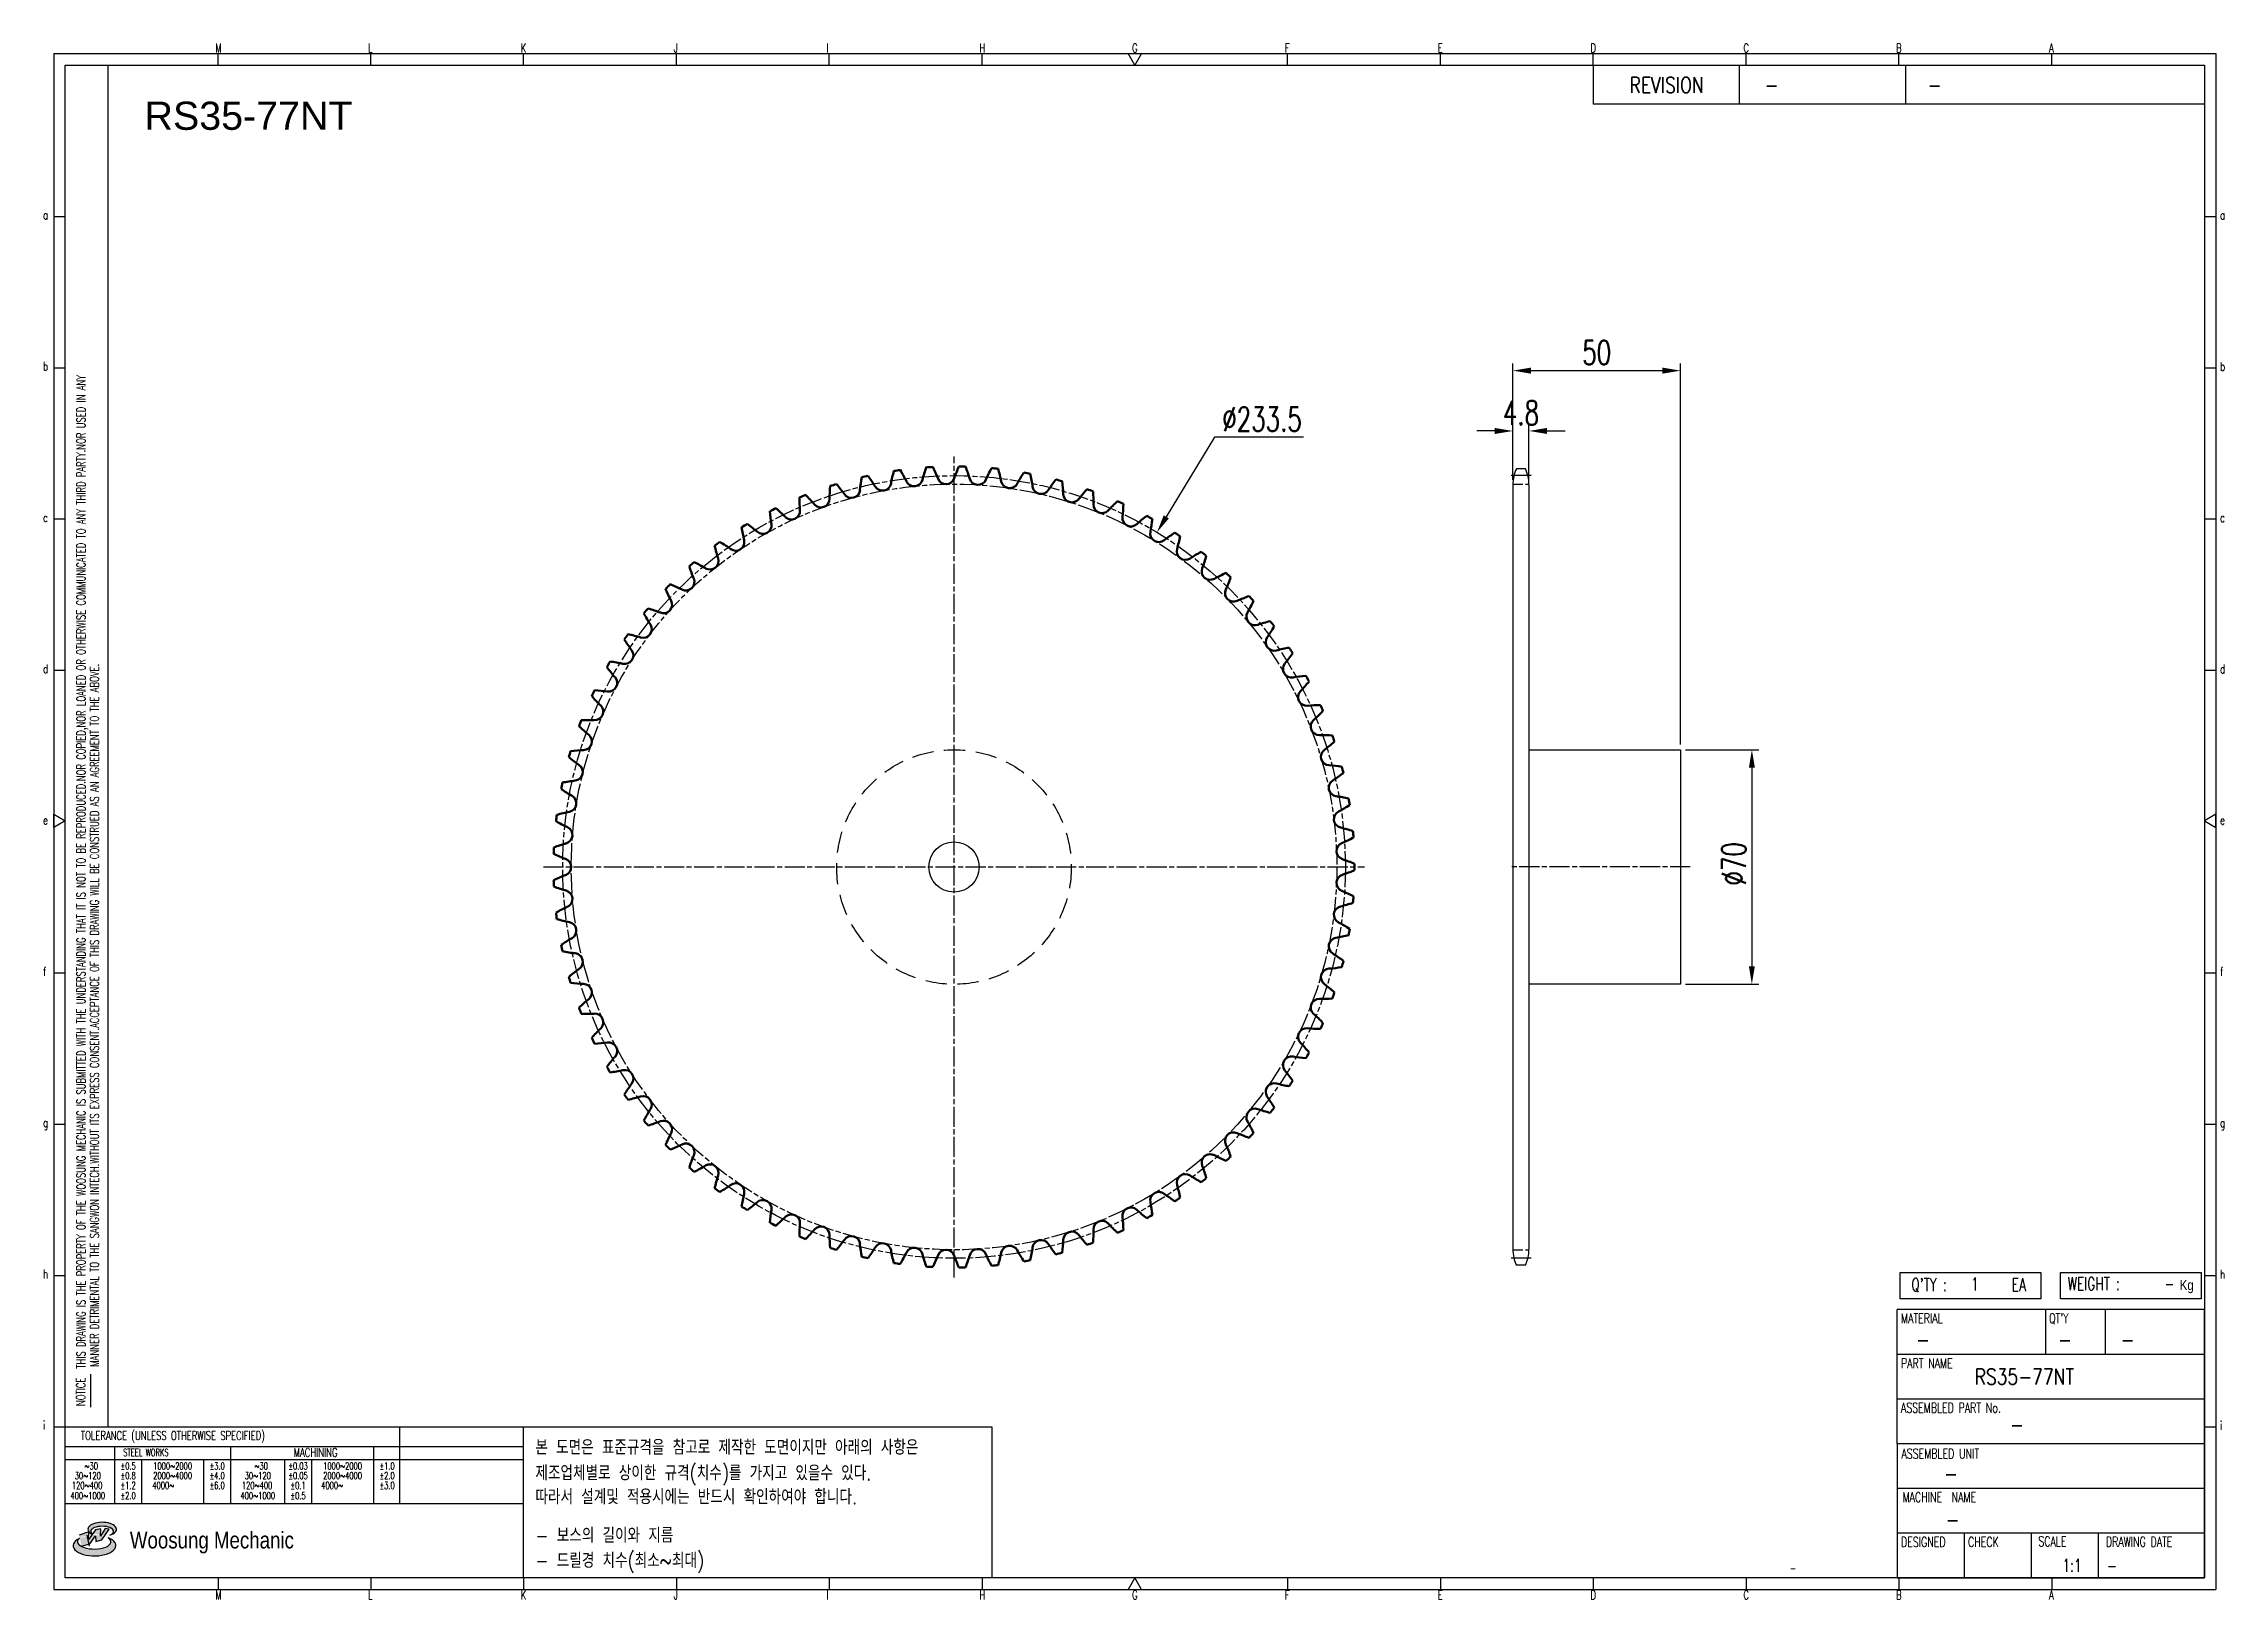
# Model space of a CAD drawing. Header units: millimetres. Extents: x -44813 to -44162, y 1095 to 1559.
import ezdxf
from ezdxf.enums import TextEntityAlignment as Align

# ---------------------------------------------------------------- set-up
doc = ezdxf.new("R2010")
doc.units = ezdxf.units.MM
for name, pattern in [('AM_ISO02W050', [7.5, 6, -1.5]), ('AM_ISO02W050x2', [3.75, 3, -0.75]), ('AM_ISO08W050', [18, 12, -1.5, 3, -1.5]), ('AM_ISO08W050x2', [9, 6, -0.75, 1.5, -0.75]), ('HIDDEN', [9.525, 6.35, -3.175])]:
    doc.linetypes.add(name, pattern=pattern)
for name, color, linetype, lineweight in [('AM_0N', 7, 'Continuous', 50), ('AM_3N', 6, 'AM_ISO02W050', 25), ('AM_7', 4, 'AM_ISO08W050', 25), ('AM_7N', 4, 'AM_ISO08W050', 25)]:
    doc.layers.add(name, color=color, linetype=linetype, lineweight=lineweight)
for name, color, linetype in [('HL', 2, 'HIDDEN'), ('S-DIM', 7, 'Continuous'), ('TITLE', 7, 'Continuous'), ('도면레이아웃', 7, 'Continuous')]:
    doc.layers.add(name, color=color, linetype=linetype)
doc.styles.add('HAN', font='ROMANS.shx', dxfattribs={"width": 0.7, "bigfont": 'whgtxt.shx'})
doc.styles.add('HKD_ST2', font='romans.shx', dxfattribs={"width": 0.7, "height": 4, "bigfont": '@extfont2.shx'})
doc.styles.add('HSG', font='SIMPLEX.shx', dxfattribs={"width": 0.7, "bigfont": 'HSG.shx'})
doc.styles.add('ROMANS', font='romans.shx', dxfattribs={"width": 0.7, "bigfont": 'whgtxt.shx'})
doc.styles.add('SLDTEXTSTYLE4', font='arial.ttf', dxfattribs={"width": 0.8})
doc.styles.get("Standard").update_dxf_attribs({"font": 'arial.ttf'})
doc.dimstyles.new('APP16', dxfattribs={"dimscale": 3, "dimtxt": 2.4, "dimasz": 1.8, "dimexe": 0.7, "dimexo": 0.5, "dimgap": 0.6, "dimtad": 1, "dimtoh": 1, "dimdec": 1, "dimrnd": 0.01, "dimzin": 9, "dimdsep": 46, "dimtxsty": 'HSG', "dimcen": 0, "dimclrd": 1, "dimclre": 1, "dimclrt": 256, "dimazin": 2, "dimtp": 1, "dimtm": 1, "dimtfac": 0.5, "dimtdec": 1, "dimtofl": 0, "dimtmove": 0, "dimatfit": 3, "dimfxl": 0, "dimtvp": 1, "dimtolj": 2, "dimlwd": -1, "dimlwe": -1, "dimarcsym": 0})

# ---------------------------------------------------------------- blocks, each defined once
blk = doc.blocks.new('SUYWSHJH')
at = {"layer": '도면레이아웃'}
h = blk.add_hatch(color=10, dxfattribs=at)
h.paths.add_polyline_path([(1.544, 35.177), (1.554, 34.966), (1.779, 35.034), (2.054, 35.422), (1.908, 35.446), (1.728, 35.167), (1.741, 35.439), (1.547, 35.405), (1.292, 35.041), (1.295, 35.33), (0.943, 35.208), (1.03, 34.8), (1.336, 34.885)])
edge = h.paths.add_edge_path()
edge.add_ellipse((1.795, 35.421), major_axis=(-0.53, 0), ratio=0.487785, start_angle=122.36065, end_angle=403.39574)
edge.add_line((1.411, 35.244), (1.419, 35.261))
edge.add_ellipse((1.798, 35.344), major_axis=(-0.423, 0), ratio=0.444396, start_angle=131.58977, end_angle=386.19408, ccw=False)
edge = h.paths.add_edge_path()
edge.add_ellipse((1.512, 34.815), major_axis=(-0.793, 0), ratio=0.480113, start_angle=314.67633, end_angle=590.85213)
edge.add_ellipse((1.501, 34.958), major_axis=(-0.62, 0), ratio=0.43311, start_angle=331.7024, end_angle=574.42495, ccw=False)
for p, q in [((0, 90.118), (80.15, 90.118)), ((0, 90.118), (0, 33.191)), ((6.089, 89.693), (6.089, 90.118)), ((11.753, 89.693), (11.753, 90.118)), ((17.418, 89.693), (17.418, 90.118)), ((23.082, 89.693), (23.082, 90.118)), ((28.746, 89.693), (28.746, 90.118)), ((34.411, 89.693), (34.411, 90.118)), ((45.739, 89.693), (45.739, 90.118)), ((51.404, 89.693), (51.404, 90.118)), ((57.068, 89.693), (57.068, 90.118)), ((62.732, 89.693), (62.732, 90.118)), ((68.397, 89.693), (68.397, 90.118)), ((74.061, 89.693), (74.061, 90.118)), ((80.15, 90.118), (80.15, 33.191)), ((0, 84.085), (0.425, 84.085)), ((79.725, 84.085), (80.15, 84.085)), ((0, 78.478), (0.425, 78.478)), ((79.725, 78.478), (80.15, 78.478)), ((0, 72.87), (0.425, 72.87)), ((79.725, 72.87), (80.15, 72.87)), ((0, 67.262), (0.425, 67.262)), ((79.725, 67.262), (80.15, 67.262)), ((0, 56.047), (0.425, 56.047)), ((79.725, 56.047), (80.15, 56.047)), ((0, 50.439), (0.425, 50.439)), ((79.725, 50.439), (80.15, 50.439)), ((0, 44.832), (0.425, 44.832)), ((79.725, 44.832), (80.15, 44.832)), ((1.377, 39.947), (1.377, 41.174)), ((0, 39.224), (0.425, 39.224)), ((79.725, 39.224), (80.15, 39.224)), ((0, 33.191), (80.15, 33.191)), ((6.089, 33.616), (6.089, 33.191)), ((11.753, 33.616), (11.753, 33.191)), ((17.418, 33.616), (17.418, 33.191)), ((23.082, 33.616), (23.082, 33.191)), ((28.746, 33.616), (28.746, 33.191)), ((34.411, 33.616), (34.411, 33.191)), ((45.739, 33.616), (45.739, 33.191)), ((51.404, 33.616), (51.404, 33.191)), ((57.068, 33.616), (57.068, 33.191)), ((62.732, 33.616), (62.732, 33.191)), ((68.397, 33.616), (68.397, 33.191)), ((74.061, 33.616), (74.061, 33.191))]:
    blk.add_line(p, q)
at = {"color": 2}
for p, q in [((2.017, 39.224), (2.017, 89.693)), ((0.425, 39.224), (17.418, 39.224)), ((12.816, 39.224), (12.816, 36.382)), ((17.418, 33.616), (17.418, 39.224)), ((0.425, 38.487), (17.418, 38.487)), ((0.425, 38.012), (17.418, 38.012)), ((2.257, 38.487), (2.257, 36.382)), ((3.257, 38.012), (3.257, 36.382)), ((5.557, 38.012), (5.557, 36.382)), ((6.557, 38.5), (6.557, 36.382)), ((8.557, 38.012), (8.557, 36.382)), ((9.557, 38.026), (9.557, 36.382)), ((11.857, 38.487), (11.857, 36.382)), ((0.425, 36.382), (17.418, 36.382))]:
    blk.add_line(p, q, dxfattribs=at)
at = {"color": 6, "ltscale": 0.5}
for p, q in [((57.068, 89.693), (57.068, 88.246)), ((62.47, 89.693), (62.47, 88.246)), ((68.635, 89.693), (68.635, 88.246)), ((79.725, 88.246), (57.068, 88.246)), ((68.336, 38.59), (68.336, 43.563)), ((79.725, 43.563), (68.336, 43.563)), ((73.827, 43.563), (73.827, 41.905)), ((76.037, 43.563), (76.037, 41.905)), ((79.725, 38.59), (79.725, 43.563)), ((79.725, 41.905), (68.336, 41.905)), ((79.725, 40.248), (68.336, 40.248)), ((68.336, 38.59), (68.336, 33.616)), ((79.725, 38.59), (68.336, 38.59)), ((79.725, 33.616), (79.725, 38.59)), ((79.725, 36.932), (68.336, 36.932)), ((79.725, 35.274), (68.336, 35.274)), ((70.822, 33.616), (70.822, 35.274)), ((73.309, 33.616), (73.309, 35.274)), ((75.796, 33.616), (75.796, 35.274)), ((68.336, 33.616), (79.725, 33.616))]:
    blk.add_line(p, q, dxfattribs=at)
for points in [[(40.075, 89.693), (39.83, 90.118), (40.32, 90.118)], [(0.425, 89.693), (79.725, 89.693), (79.725, 33.616), (0.425, 33.616)], [(0.425, 61.679), (0, 61.433), (0, 61.924)], [(79.725, 61.679), (80.15, 61.433), (80.15, 61.924)], [(40.075, 33.616), (39.83, 33.191), (40.32, 33.191)]]:
    blk.add_lwpolyline(points, close=True)
at = {"layer": 'TITLE', "color": 20}
for p, q in [((68.449, 43.961), (68.449, 44.936)), ((68.449, 44.936), (73.654, 44.936)), ((73.654, 44.936), (73.654, 43.961)), ((74.39, 43.961), (74.39, 44.936)), ((74.39, 44.936), (79.595, 44.936)), ((79.595, 44.936), (79.595, 43.961)), ((73.654, 43.961), (68.449, 43.961)), ((79.595, 43.961), (74.39, 43.961))]:
    blk.add_line(p, q, dxfattribs=at)
at = {"layer": '도면레이아웃'}
for p, q in [((1.295, 35.33), (0.943, 35.208)), ((1.03, 34.8), (1.336, 34.885)), ((1.224, 35.208), (1.311, 34.8)), ((1.224, 35.208), (1.224, 35.208)), ((1.547, 35.405), (1.292, 35.041)), ((1.292, 35.041), (1.295, 35.33)), ((1.336, 34.885), (1.544, 35.177)), ((1.419, 35.261), (1.411, 35.244)), ((1.544, 35.177), (1.554, 34.966)), ((1.741, 35.439), (1.547, 35.405)), ((1.554, 34.966), (1.779, 35.034)), ((1.908, 35.446), (1.728, 35.167)), ((1.728, 35.167), (1.741, 35.439)), ((1.779, 35.034), (2.054, 35.422)), ((2.054, 35.422), (1.908, 35.446))]:
    blk.add_line(p, q, dxfattribs=at)
for centre, major_axis, ratio, start_param, end_param in [((1.795, 35.421), (-0.53, 0), 0.487785, 2.135596, 7.040584), ((1.512, 34.815), (-0.793, 0), 0.480113, 5.492138, 10.312315), ((1.501, 34.958), (-0.62, 0), 0.43311, 5.789299, 10.025607), ((1.798, 35.344), (-0.423, 0), 0.444396, 2.296675, 6.740358)]:
    blk.add_ellipse(centre, major_axis=major_axis, ratio=ratio, start_param=start_param, end_param=end_param, dxfattribs=at)
at = {"color": 4, "style": 'HKD_ST2', "width": 0.7}
for s, p in [('M', (5.988, 90.164)), ('L', (11.652, 90.164)), ('K', (17.316, 90.164)), ('J', (22.981, 90.164)), ('I', (28.645, 90.164)), ('H', (34.309, 90.164)), ('G', (39.974, 90.164)), ('F', (45.638, 90.164)), ('E', (51.302, 90.164)), ('D', (56.967, 90.164)), ('C', (62.631, 90.164)), ('B', (68.295, 90.164)), ('A', (73.96, 90.164)), ('a', (-0.395, 83.976)), ('a', (80.305, 83.97)), ('b', (-0.395, 78.368)), ('b', (80.305, 78.362)), ('c', (-0.395, 72.76)), ('c', (80.305, 72.754)), ('d', (-0.395, 67.153)), ('d', (80.305, 67.147)), ('e', (-0.395, 61.545)), ('e', (80.305, 61.539)), ('f', (-0.395, 55.937)), ('f', (80.305, 55.931)), ('g', (-0.395, 50.33)), ('g', (80.305, 50.324)), ('h', (-0.395, 44.722)), ('h', (80.305, 44.716)), ('i', (-0.395, 39.114)), ('i', (80.305, 39.108)), ('M', (5.988, 32.824)), ('L', (11.652, 32.824)), ('K', (17.316, 32.824)), ('J', (22.981, 32.824)), ('I', (28.645, 32.824)), ('H', (34.309, 32.824)), ('G', (39.974, 32.824)), ('F', (45.638, 32.824)), ('E', (51.302, 32.824)), ('D', (56.967, 32.824)), ('C', (62.631, 32.824)), ('B', (68.295, 32.824)), ('A', (73.96, 32.824))]:
    blk.add_text(s, height=0.326, dxfattribs=at).set_placement(p)
for s, height, style, width, p in [('REVISION', 0.5806, 'HAN', 0.8, (58.415, 88.664)), ('-', 0.581, 'HAN', 0.8, (63.426, 88.664)), ('-', 0.581, 'HAN', 0.8, (69.468, 88.664)), ("Q'TY : ", 0.4746, 'HKD_ST2', 0.7, (68.857, 44.253)), ('1', 0.475, 'HKD_ST2', 0.7, (71.071, 44.275)), ('EA', 0.4746, 'HKD_ST2', 0.7, (72.578, 44.253)), ('WEIGHT : ', 0.4746, 'HKD_ST2', 0.7, (74.65, 44.286)), ('-', 0.581, 'HAN', 0.8, (69.029, 42.157)), ('-', 0.581, 'HAN', 0.8, (74.289, 42.157)), ('-', 0.581, 'HAN', 0.8, (76.623, 42.157)), ('-', 0.581, 'HAN', 0.8, (72.515, 39.013)), ('-', 0.581, 'HAN', 0.8, (70.067, 37.189)), ('-', 0.581, 'HAN', 0.8, (70.126, 35.48)), ('1:1', 0.4746, 'HKD_ST2', 0.7, (74.458, 33.848)), ('-', 0.475, 'HKD_ST2', 0.7, (76.112, 33.837))]:
    blk.add_text(s, height=height, dxfattribs=dict(style=style, width=width)).set_placement(p)
at = {"color": 1, "style": 'HKD_ST2', "width": 0.7}
for s, p in [(' THIS DRAWING IS THE PROPERTY OF THE WOOSUNG MECHANIC IS SUBMITTED WITH THE UNDERSTANDING THAT IT IS NOT TO BE REPRODUCED.NOR COPIED,NOR LOANED OR OTHERWISE COMMUNICATED TO ANY THIRD PARTY.NOR USED IN ANY', (1.173, 41.217)), ('MANNER DETRIMENTAL TO THE SANGWON INTECH.WITHOUT ITS EXPRESS CONSENT.ACCEPTANCE OF THIS DRAWING WILL BE CONSTRUED AS AN AGREEMENT TO THE ABOVE.', (1.672, 41.447))]:
    blk.add_text(s, height=0.326266, rotation=90, dxfattribs=at).set_placement(p)
at = {"style": 'HKD_ST2', "width": 0.7}
blk.add_text('-', height=0.475, dxfattribs=at).set_placement((78.613, 44.286), align=Align.RIGHT)
at = {"color": 4, "style": 'HKD_ST2', "width": 0.7}
for s, height, p in [('MATERIAL', 0.3651, (68.474, 43.425)), ("QT'Y", 0.3651, (73.965, 43.425)), ('PART NAME', 0.3651, (68.474, 41.756)), ('ASSEMBLED PART No.', 0.36511, (68.474, 40.109)), ('ASSEMBLED UNIT', 0.36511, (68.49, 38.408)), ('MACHINE  NAME', 0.36511, (68.532, 36.794)), ('DESIGNED', 0.3651, (68.474, 35.136)), ('CHECK', 0.3651, (70.961, 35.136)), ('SCALE', 0.3651, (73.566, 35.153)), ('DRAWING DATE', 0.36511, (76.071, 35.141))]:
    blk.add_text(s, height=height, dxfattribs=at).set_placement(p, align=Align.TOP_LEFT)
at = {"style": 'HKD_ST2', "width": 0.7}
blk.add_text('NOTICE', height=0.3263, rotation=90, dxfattribs=at).set_placement((1.163, 39.988))
for s, height, style, width, p in [('TOLERANCE (UNLESS OTHERWISE SPECIFIED)', 0.32627, 'HKD_ST2', 0.7, (4.417, 38.896)), ('-', 0.326, 'ROMANS', 0.65, (64.469, 33.975))]:
    blk.add_text(s, height=height, dxfattribs=dict(style=style, width=width)).set_placement(p, align=Align.MIDDLE_CENTER)
at = {"color": 4, "style": 'HKD_ST2', "width": 0.7}
for s, height, p in [('STEEL WORKS', 0.26101, (3.416, 38.268)), ('MACHINING', 0.3263, (9.707, 38.27)), ('%%P0.5', 0.261, (2.757, 37.762)), ('%%P0.8', 0.261, (2.757, 37.411)), ('%%P3.0', 0.261, (6.057, 37.762)), ('%%P4.0', 0.261, (6.057, 37.411)), ('%%P0.03', 0.261, (9.057, 37.762)), ('%%P0.05', 0.261, (9.057, 37.411)), ('%%P1.0', 0.261, (12.357, 37.762)), ('%%P2.0', 0.261, (12.357, 37.411)), ('%%P1.2', 0.261, (2.757, 37.045)), ('%%P2.0', 0.261, (2.757, 36.67)), ('%%P6.0', 0.261, (6.057, 37.045)), ('%%P0.1', 0.261, (9.057, 37.045)), ('%%P0.5', 0.261, (9.057, 36.67)), ('%%P3.0', 0.261, (12.357, 37.045))]:
    blk.add_text(s, height=height, dxfattribs=at).set_placement(p, align=Align.MIDDLE)
for s, height, p in [('30%%126120', 0.261, (1.263, 37.411)), ('%%12630', 0.261, (1.389, 37.762)), ('2000%%1264000', 0.26101, (4.407, 37.411)), ('1000%%1262000', 0.26101, (4.407, 37.762)), ('30%%126120', 0.261, (7.563, 37.411)), ('%%12630', 0.261, (7.689, 37.762)), ('2000%%1264000', 0.26101, (10.707, 37.411)), ('1000%%1262000', 0.26101, (10.707, 37.762)), ('400%%1261000', 0.26101, (1.263, 36.67)), ('120%%126400', 0.26101, (1.237, 37.045)), ('4000%%126', 0.261, (4.061, 37.045)), ('400%%1261000', 0.26101, (7.563, 36.67)), ('120%%126400', 0.26101, (7.537, 37.045)), ('4000%%126', 0.261, (10.321, 37.045))]:
    blk.add_text(s, height=height, dxfattribs=at).set_placement(p, align=Align.MIDDLE_CENTER)
at = {"color": 1, "style": 'SLDTEXTSTYLE4', "width": 0.8}
blk.add_text('Woosung Mechanic', height=0.61957, dxfattribs=at).set_placement((2.822, 34.711))
at = {"layer": 'TITLE', "width": 0.8}
blk.add_text('Kg', height=0.3789, dxfattribs=at).set_placement((78.807, 44.286))
blk = doc.blocks.new('*D923')
at = {"layer": 'Defpoints', "color": 0, "transparency": 16777216}
for p in [(-44324.64, 1348.12), (-44324.64, 1278.12), (-44303.34, 1278.12)]:
    blk.add_point(p, dxfattribs=at)
at = {"layer": 'S-DIM', "color": 1, "transparency": 16777216}
for p, q in [((-44323.14, 1348.12), (-44301.24, 1348.12)), ((-44303.34, 1342.72), (-44303.34, 1283.52)), ((-44323.14, 1278.12), (-44301.24, 1278.12))]:
    blk.add_line(p, q, dxfattribs=at)
for points in [[(-44304.24, 1342.72), (-44302.44, 1342.72), (-44303.34, 1348.12)], [(-44304.24, 1283.52), (-44302.44, 1283.52), (-44303.34, 1278.12)]]:
    blk.add_solid(points, dxfattribs=at)
at = {"layer": 'S-DIM', "transparency": 16777216, "insert": (-44308.74, 1314.05), "char_height": 7.2, "attachment_point": 5, "rotation": 90, "style": 'HSG'}
blk.add_mtext('\\A2;%%c70', dxfattribs=at)
blk = doc.blocks.new('*D924')
at = {"layer": 'Defpoints', "color": 0, "transparency": 16777216}
for p in [(-44369.84, 1443.21), (-44374.64, 1427.16), (-44369.84, 1427.16)]:
    blk.add_point(p, dxfattribs=at)
at = {"layer": 'S-DIM', "color": 1, "transparency": 16777216}
for p, q in [((-44374.64, 1428.66), (-44374.64, 1445.31)), ((-44369.84, 1428.66), (-44369.84, 1445.31)), ((-44380.04, 1443.21), (-44385.44, 1443.21)), ((-44364.44, 1443.21), (-44359.04, 1443.21))]:
    blk.add_line(p, q, dxfattribs=at)
for points in [[(-44380.04, 1444.11), (-44380.04, 1442.31), (-44374.64, 1443.21)], [(-44364.44, 1444.11), (-44364.44, 1442.31), (-44369.84, 1443.21)]]:
    blk.add_solid(points, dxfattribs=at)
at = {"layer": 'S-DIM', "transparency": 16777216, "insert": (-44372.24, 1448.61), "char_height": 7.2, "attachment_point": 5, "style": 'HSG'}
blk.add_mtext('\\A2;4.8', dxfattribs=at)
blk = doc.blocks.new('*D925')
at = {"layer": 'Defpoints', "color": 0, "transparency": 16777216}
for p in [(-44324.64, 1461.21), (-44374.64, 1427.16), (-44324.64, 1348.12)]:
    blk.add_point(p, dxfattribs=at)
at = {"layer": 'S-DIM', "color": 1, "transparency": 16777216}
for p, q in [((-44374.64, 1428.66), (-44374.64, 1463.31)), ((-44369.24, 1461.21), (-44330.04, 1461.21)), ((-44324.64, 1349.62), (-44324.64, 1463.31))]:
    blk.add_line(p, q, dxfattribs=at)
for points in [[(-44369.24, 1462.11), (-44369.24, 1460.31), (-44374.64, 1461.21)], [(-44330.04, 1462.11), (-44330.04, 1460.31), (-44324.64, 1461.21)]]:
    blk.add_solid(points, dxfattribs=at)
at = {"layer": 'S-DIM', "transparency": 16777216, "insert": (-44349.64, 1466.61), "char_height": 7.2, "attachment_point": 5, "style": 'HSG'}
blk.add_mtext('\\A2;50', dxfattribs=at)
blk = doc.blocks.new('*D926')
at = {"layer": 'Defpoints', "color": 0, "transparency": 16777216}
for p in [(-44480.86, 1412.96), (-44601.95, 1213.29)]:
    blk.add_point(p, dxfattribs=at)
at = {"layer": 'S-DIM', "color": 1, "transparency": 16777216}
for p, q in [((-44463.65, 1441.34), (-44478.06, 1417.58)), ((-44437.13, 1441.34), (-44463.65, 1441.34))]:
    blk.add_line(p, q, dxfattribs=at)
blk.add_solid([(-44478.83, 1418.04), (-44477.29, 1417.11), (-44480.86, 1412.96)], dxfattribs=at)
at = {"layer": 'S-DIM', "transparency": 16777216, "insert": (-44449.49, 1446.74), "char_height": 7.2, "attachment_point": 5, "style": 'HSG'}
blk.add_mtext('\\A2;∅233.5', dxfattribs=at)

msp = doc.modelspace()

# ---------------------------------------------------------------- linework, layer by layer
for p, q in [((-44370.91, 1431.96), (-44373.57, 1431.96)), ((-44374.64, 1427.16), (-44374.64, 1199.08)), ((-44369.84, 1427.16), (-44369.84, 1199.08)), ((-44370.91, 1194.28), (-44373.57, 1194.28))]:
    msp.add_line(p, q)
msp.add_lwpolyline([(-44369.84, 1348.12), (-44324.64, 1348.12), (-44324.64, 1278.12), (-44369.84, 1278.12)])
at = {"color": 4}
msp.add_lwpolyline([(-44669.82, 1146.12), (-44530.08, 1146.12), (-44530.08, 1100.98), (-44669.82, 1100.98)], close=True, dxfattribs=at)
msp.add_circle((-44541.4, 1313.12), 7.5)
for centre, start, end in [((-44363.34, 1427.16), 154.86334, 180), ((-44381.14, 1427.16), 0, 25.13666), ((-44363.34, 1199.08), 180, 205.13666), ((-44381.14, 1199.08), 334.86334, 0)]:
    msp.add_arc(centre, 11.3, start, end)
at = {"layer": 'AM_0N'}
for centre, radius, start, end in [((-44541.4, 1313.12), 119.52, 97.719, 98.64464), ((-44598.72, 1406.73), 48.16, 26.42857, 31.04406), ((-44504.24, 1416.4), 48.16, 160.64425, 165.25974), ((-44541.4, 1313.12), 119.52, 93.04368, 93.96931), ((-44590.9, 1411.09), 48.16, 21.75325, 26.36874), ((-44495.95, 1413.02), 48.16, 155.96892, 160.58442), ((-44541.4, 1313.12), 119.52, 88.36835, 89.29399), ((-44582.75, 1414.79), 48.16, 17.07792, 21.69341), ((-44487.96, 1408.99), 48.16, 151.2936, 155.90909), ((-44541.4, 1313.12), 119.52, 83.69303, 84.61866), ((-44574.32, 1417.83), 48.16, 12.4026, 17.01809), ((-44530.38, 1422.32), 48.16, 174.67022, 179.28571), ((-44541.4, 1313.12), 119.52, 107.06965, 107.99528), ((-44613.17, 1396.17), 48.16, 35.77922, 40.39471), ((-44572.01, 1425.83), 2.57, 215.77922, 354.61039), ((-44521.51, 1421.06), 48.16, 169.9949, 174.61039), ((-44541.4, 1313.12), 119.52, 102.39433, 103.31996), ((-44606.16, 1401.74), 48.16, 31.1039, 35.71939), ((-44562.73, 1427.95), 2.57, 211.1039, 349.93506), ((-44512.78, 1419.08), 48.16, 165.31957, 169.93506), ((-44553.3, 1429.3), 2.57, 206.42857, 345.25974), ((-44543.79, 1429.88), 2.57, 201.75325, 340.58442), ((-44534.26, 1429.69), 2.57, 197.07792, 335.90909), ((-44524.78, 1428.72), 2.57, 192.4026, 331.23377), ((-44480.32, 1404.31), 48.16, 146.61827, 151.23377), ((-44541.4, 1313.12), 119.52, 79.0177, 79.94334), ((-44565.68, 1420.16), 48.16, 7.72727, 12.34277), ((-44515.42, 1426.98), 2.57, 187.72727, 326.55844), ((-44473.09, 1399.03), 48.16, 141.94295, 146.55844), ((-44541.4, 1313.12), 119.52, 74.34238, 75.26801), ((-44556.88, 1421.78), 48.16, 3.05195, 7.66744), ((-44466.32, 1393.17), 48.16, 137.26762, 141.88312), ((-44541.4, 1313.12), 119.52, 69.66705, 70.59269), ((-44547.97, 1422.68), 48.16, 358.37662, 2.99212), ((-44541.4, 1313.12), 119.52, 116.4203, 117.34593), ((-44548.27, 1422.66), 48.16, 184.02087, 188.63636), ((-44625.7, 1383.41), 48.16, 45.12987, 49.74536), ((-44589.92, 1419.36), 2.57, 225.12987, 3.96104), ((-44541.4, 1313.12), 119.52, 111.74498, 112.67061), ((-44539.32, 1422.86), 48.16, 179.34555, 183.96104), ((-44619.7, 1390.04), 48.16, 40.45455, 45.07004), ((-44581.1, 1422.96), 2.57, 220.45455, 359.28571), ((-44506.22, 1424.48), 2.57, 183.05195, 321.88312), ((-44497.26, 1421.25), 2.57, 178.37662, 317.20779), ((-44460.04, 1386.79), 48.16, 132.5923, 137.20779), ((-44541.4, 1313.12), 119.52, 64.99173, 65.91736), ((-44539.01, 1422.85), 48.16, 353.7013, 358.31679), ((-44541.4, 1313.12), 119.52, 121.09562, 122.02126), ((-44557.17, 1421.74), 48.16, 188.6962, 193.31169), ((-44631.15, 1376.3), 48.16, 49.80519, 54.42069), ((-44598.42, 1415.05), 2.57, 229.80519, 8.63636), ((-44488.6, 1417.29), 2.57, 173.7013, 312.53247), ((-44454.31, 1379.91), 48.16, 127.91698, 132.53247), ((-44541.4, 1313.12), 119.52, 60.3164, 61.24204), ((-44480.28, 1412.64), 2.57, 169.02597, 307.85714), ((-44530.08, 1422.29), 48.16, 349.02597, 353.64147), ((-44449.15, 1372.59), 48.16, 123.24165, 127.85714), ((-44541.4, 1313.12), 119.52, 55.64108, 56.56671), ((-44541.4, 1313.12), 119.52, 125.77095, 126.69658), ((-44565.97, 1420.09), 48.16, 193.37152, 197.98701), ((-44636, 1368.78), 48.16, 54.48052, 59.09601), ((-44606.53, 1410.06), 2.57, 234.48052, 13.31169), ((-44472.37, 1407.32), 2.57, 164.35065, 303.18182), ((-44521.22, 1421.01), 48.16, 344.35065, 348.96614), ((-44444.61, 1364.87), 48.16, 118.56633, 123.18182), ((-44541.4, 1313.12), 119.52, 50.96575, 51.89139), ((-44512.49, 1419), 48.16, 339.67532, 344.29082), ((-44621.42, 1398.19), 2.57, 243.83117, 22.66234), ((-44541.4, 1313.12), 119.52, 130.44627, 131.37191), ((-44574.61, 1417.73), 48.16, 198.04685, 202.66234), ((-44640.23, 1360.88), 48.16, 59.15584, 63.77134), ((-44614.22, 1404.43), 2.57, 239.15584, 17.98701), ((-44464.93, 1401.38), 2.57, 159.67532, 298.50649), ((-44440.72, 1356.81), 48.16, 113.891, 118.50649), ((-44503.96, 1416.29), 48.16, 335, 339.61549), ((-44541.4, 1313.12), 119.52, 46.29043, 47.21606), ((-44628.09, 1391.39), 2.57, 248.50649, 27.33766), ((-44541.4, 1313.12), 119.52, 135.1216, 136.04723), ((-44583.03, 1414.68), 48.16, 202.72217, 207.33766), ((-44643.79, 1352.67), 48.16, 63.83117, 68.44666), ((-44457.99, 1394.86), 2.57, 155, 293.83117), ((-44437.49, 1348.46), 48.16, 109.21568, 113.83117), ((-44495.67, 1412.9), 48.16, 330.32468, 334.94017), ((-44541.4, 1313.12), 119.52, 41.61511, 42.54074), ((-44541.4, 1313.12), 119.52, 139.79692, 140.72256), ((-44591.17, 1410.95), 48.16, 207.39749, 212.01299), ((-44646.67, 1344.19), 48.16, 68.50649, 73.12199), ((-44451.6, 1387.79), 2.57, 150.32468, 289.15584), ((-44434.96, 1339.87), 48.16, 104.54035, 109.15584), ((-44541.4, 1313.12), 119.52, 36.93978, 37.86541), ((-44541.4, 1313.12), 119.52, 144.47225, 145.39788), ((-44598.98, 1406.57), 48.16, 212.07282, 216.68831), ((-44648.85, 1335.51), 48.16, 73.18182, 77.79731), ((-44634.18, 1384.06), 2.57, 253.18182, 32.01299), ((-44445.82, 1380.22), 2.57, 145.64935, 284.48052), ((-44487.69, 1408.84), 48.16, 325.64935, 330.26484), ((-44541.4, 1313.12), 119.52, 149.14757, 150.07321), ((-44650.32, 1326.67), 48.16, 77.85714, 82.47264), ((-44639.65, 1376.26), 2.57, 257.85714, 36.68831), ((-44433.13, 1331.1), 48.16, 99.86503, 104.48052), ((-44440.66, 1372.2), 2.57, 140.97403, 279.80519), ((-44480.07, 1404.14), 48.16, 320.97403, 325.58952), ((-44541.4, 1313.12), 119.52, 32.26446, 33.19009), ((-44606.4, 1401.56), 48.16, 216.74814, 221.36364), ((-44644.47, 1368.04), 2.57, 262.53247, 41.36364), ((-44432.03, 1322.22), 48.16, 95.1897, 99.80519), ((-44472.85, 1398.84), 48.16, 316.2987, 320.91419), ((-44541.4, 1313.12), 119.52, 27.58913, 28.51476), ((-44541.4, 1313.12), 119.52, 153.8229, 154.74853), ((-44613.39, 1395.97), 48.16, 221.42347, 226.03896), ((-44648.6, 1359.46), 2.57, 267.20779, 46.03896), ((-44651.06, 1317.75), 48.16, 82.53247, 87.14796), ((-44436.18, 1363.79), 2.57, 136.2987, 275.12987), ((-44431.65, 1313.27), 48.16, 90.51438, 95.12987), ((-44541.4, 1313.12), 119.52, 22.91381, 23.83944), ((-44541.4, 1313.12), 119.52, 158.49822, 159.42386), ((-44619.91, 1389.83), 48.16, 226.09879, 230.71429), ((-44651.08, 1308.8), 48.16, 87.20779, 91.82328), ((-44432.4, 1355.05), 2.57, 131.62338, 270.45455), ((-44466.1, 1392.97), 48.16, 311.62338, 316.23887), ((-44541.4, 1313.12), 119.52, 163.17355, 164.09918), ((-44650.36, 1299.87), 48.16, 91.88312, 96.49861), ((-44652.02, 1350.57), 2.57, 271.88312, 50.71429), ((-44432, 1304.33), 48.16, 85.83905, 90.45455), ((-44429.35, 1346.03), 2.57, 126.94805, 265.77922), ((-44459.84, 1386.56), 48.16, 306.94805, 311.56354), ((-44541.4, 1313.12), 119.52, 18.23848, 19.16412), ((-44625.9, 1383.17), 48.16, 230.77412, 235.38961), ((-44654.71, 1341.43), 2.57, 276.55844, 55.38961), ((-44433.08, 1295.44), 48.16, 81.16373, 85.77922), ((-44454.12, 1379.67), 48.16, 302.27273, 306.88822), ((-44541.4, 1313.12), 119.52, 13.56316, 14.48879), ((-44541.4, 1313.12), 119.52, 167.84887, 168.77451), ((-44631.33, 1376.05), 48.16, 235.44944, 240.06494), ((-44648.92, 1291.04), 48.16, 96.55844, 101.17393), ((-44656.64, 1332.1), 2.57, 281.23377, 60.06494), ((-44427.04, 1336.78), 2.57, 122.27273, 261.1039), ((-44434.88, 1286.67), 48.16, 76.4884, 81.1039), ((-44541.4, 1313.12), 119.52, 172.5242, 173.44983), ((-44646.76, 1282.35), 48.16, 101.23377, 105.84926), ((-44425.49, 1327.38), 2.57, 117.5974, 256.42857), ((-44448.99, 1372.33), 48.16, 297.5974, 302.21289), ((-44541.4, 1313.12), 119.52, 8.88783, 9.81347), ((-44636.16, 1368.52), 48.16, 240.12477, 244.74026), ((-44657.8, 1322.64), 2.57, 285.90909, 64.74026), ((-44437.39, 1278.07), 48.16, 71.81308, 76.42857), ((-44444.47, 1364.6), 48.16, 292.92208, 297.53757), ((-44541.4, 1313.12), 119.52, 4.21251, 5.13814), ((-44541.4, 1313.12), 119.52, 177.19952, 178.12515), ((-44640.36, 1360.61), 48.16, 244.80009, 249.41558), ((-44643.9, 1273.86), 48.16, 105.90909, 110.52458), ((-44658.19, 1313.12), 2.57, 290.58442, 69.41558), ((-44424.72, 1317.89), 2.57, 112.92208, 251.75325), ((-44440.6, 1269.71), 48.16, 67.13775, 71.75325), ((-44640.36, 1265.64), 48.16, 110.58442, 115.19991), ((-44541.4, 1313.12), 119.52, 181.87485, 182.80048), ((-44424.72, 1308.36), 2.57, 108.24675, 247.07792), ((-44440.6, 1356.53), 48.16, 288.24675, 292.86225), ((-44541.4, 1313.12), 119.52, 359.53718, 0.46282), ((-44643.9, 1352.38), 48.16, 249.47542, 254.09091), ((-44657.8, 1303.6), 2.57, 295.25974, 74.09091), ((-44437.39, 1348.17), 48.16, 283.57143, 288.18692), ((-44444.47, 1261.64), 48.16, 62.46243, 67.07792), ((-44541.4, 1313.12), 119.52, 354.86186, 355.78749), ((-44636.16, 1257.73), 48.16, 115.25974, 119.87523), ((-44541.4, 1313.12), 119.52, 186.55017, 187.4758), ((-44646.76, 1343.9), 48.16, 254.15074, 258.76623), ((-44656.64, 1294.15), 2.57, 299.93506, 78.76623), ((-44425.49, 1298.86), 2.57, 103.57143, 242.4026), ((-44448.99, 1253.91), 48.16, 57.78711, 62.4026), ((-44631.33, 1250.19), 48.16, 119.93506, 124.55056), ((-44541.4, 1313.12), 119.52, 191.22549, 192.15113), ((-44427.04, 1289.46), 2.57, 98.8961, 237.72727), ((-44434.88, 1339.58), 48.16, 278.8961, 283.5116), ((-44541.4, 1313.12), 119.52, 350.18653, 351.11217), ((-44648.92, 1335.21), 48.16, 258.82607, 263.44156), ((-44625.9, 1243.07), 48.16, 124.61039, 129.22588), ((-44654.71, 1284.82), 2.57, 304.61039, 83.44156), ((-44429.35, 1280.22), 2.57, 94.22078, 233.05195), ((-44433.08, 1330.81), 48.16, 274.22078, 278.83627), ((-44454.12, 1246.58), 48.16, 53.11178, 57.72727), ((-44541.4, 1313.12), 119.52, 345.51121, 346.43684), ((-44541.4, 1313.12), 119.52, 195.90082, 196.82645), ((-44650.36, 1326.37), 48.16, 263.50139, 268.11688), ((-44652.02, 1275.68), 2.57, 309.28571, 88.11688), ((-44459.84, 1239.68), 48.16, 48.43646, 53.05195), ((-44541.4, 1313.12), 119.52, 340.83588, 341.76152), ((-44619.91, 1236.42), 48.16, 129.28571, 133.90121), ((-44541.4, 1313.12), 119.52, 200.57614, 201.50178), ((-44651.08, 1317.45), 48.16, 268.17672, 272.79221), ((-44648.6, 1266.79), 2.57, 313.96104, 92.79221), ((-44432.4, 1271.2), 2.57, 89.54545, 228.37662), ((-44466.1, 1233.28), 48.16, 43.76113, 48.37662), ((-44432, 1321.92), 48.16, 269.54545, 274.16095), ((-44613.39, 1230.27), 48.16, 133.96104, 138.57653), ((-44436.18, 1262.45), 2.57, 84.87013, 223.7013), ((-44431.65, 1312.97), 48.16, 264.87013, 269.48562), ((-44541.4, 1313.12), 119.52, 336.16056, 337.08619), ((-44541.4, 1313.12), 119.52, 205.25147, 206.1771), ((-44651.06, 1308.5), 48.16, 272.85204, 277.46753), ((-44606.4, 1224.68), 48.16, 138.63636, 143.25186), ((-44644.47, 1258.2), 2.57, 318.63636, 97.46753), ((-44440.66, 1254.04), 2.57, 80.19481, 219.02597), ((-44432.03, 1304.03), 48.16, 260.19481, 264.8103), ((-44472.85, 1227.41), 48.16, 39.08581, 43.7013), ((-44541.4, 1313.12), 119.52, 331.48524, 332.41087), ((-44541.4, 1313.12), 119.52, 209.92679, 210.85243), ((-44650.32, 1299.57), 48.16, 277.52736, 282.14286), ((-44639.65, 1249.98), 2.57, 323.31169, 102.14286), ((-44480.07, 1222.1), 48.16, 34.41048, 39.02597), ((-44598.98, 1219.68), 48.16, 143.31169, 147.92718), ((-44541.4, 1313.12), 119.52, 214.60212, 215.52775), ((-44648.85, 1290.74), 48.16, 282.20269, 286.81818), ((-44634.18, 1242.19), 2.57, 327.98701, 106.81818), ((-44445.82, 1246.03), 2.57, 75.51948, 214.35065), ((-44487.69, 1217.41), 48.16, 29.73516, 34.35065), ((-44433.13, 1295.14), 48.16, 255.51948, 260.13497), ((-44541.4, 1313.12), 119.52, 326.80991, 327.73554), ((-44591.17, 1215.3), 48.16, 147.98701, 152.60251), ((-44541.4, 1313.12), 119.52, 219.27744, 220.20308), ((-44646.67, 1282.06), 48.16, 286.87801, 291.49351), ((-44628.09, 1234.86), 2.57, 332.66234, 111.49351), ((-44451.6, 1238.46), 2.57, 70.84416, 209.67532), ((-44495.67, 1213.35), 48.16, 25.05983, 29.67532), ((-44434.96, 1286.38), 48.16, 250.84416, 255.45965), ((-44541.4, 1313.12), 119.52, 322.13459, 323.06022), ((-44583.03, 1211.57), 48.16, 152.66234, 157.27783), ((-44541.4, 1313.12), 119.52, 223.95277, 224.8784), ((-44643.79, 1273.58), 48.16, 291.55334, 296.16883), ((-44621.42, 1228.05), 2.57, 337.33766, 116.16883), ((-44457.99, 1231.39), 2.57, 66.16883, 205), ((-44503.96, 1209.95), 48.16, 20.38451, 25), ((-44437.49, 1277.79), 48.16, 246.16883, 250.78432), ((-44541.4, 1313.12), 119.52, 317.45926, 318.38489), ((-44574.61, 1208.51), 48.16, 157.33766, 161.95315), ((-44541.4, 1313.12), 119.52, 228.62809, 229.55373), ((-44640.23, 1265.37), 48.16, 296.22866, 300.84416), ((-44614.22, 1221.82), 2.57, 342.01299, 120.84416), ((-44464.93, 1224.86), 2.57, 61.49351, 200.32468), ((-44512.49, 1207.24), 48.16, 15.70918, 20.32468), ((-44440.72, 1269.44), 48.16, 241.49351, 246.109), ((-44541.4, 1313.12), 119.52, 312.78394, 313.70957), ((-44565.97, 1206.15), 48.16, 162.01299, 166.62848), ((-44541.4, 1313.12), 119.52, 233.30342, 234.22905), ((-44636, 1257.47), 48.16, 300.90399, 305.51948), ((-44606.53, 1216.18), 2.57, 346.68831, 125.51948), ((-44472.37, 1218.92), 2.57, 56.81818, 195.64935), ((-44521.22, 1205.24), 48.16, 11.03386, 15.64935), ((-44444.61, 1261.37), 48.16, 236.81818, 241.43367), ((-44541.4, 1313.12), 119.52, 308.10861, 309.03425), ((-44557.17, 1204.51), 48.16, 166.68831, 171.3038), ((-44541.4, 1313.12), 119.52, 237.97874, 238.90438), ((-44631.15, 1249.94), 48.16, 305.57931, 310.19481), ((-44598.42, 1211.2), 2.57, 351.36364, 130.19481), ((-44548.27, 1203.58), 48.16, 171.36364, 175.97913), ((-44488.6, 1208.96), 2.57, 47.46753, 186.2987), ((-44454.31, 1246.34), 48.16, 227.46753, 232.08302), ((-44480.28, 1213.61), 2.57, 52.14286, 190.97403), ((-44530.08, 1203.95), 48.16, 6.35853, 10.97403), ((-44449.15, 1253.66), 48.16, 232.14286, 236.75835), ((-44541.4, 1313.12), 119.52, 303.43329, 304.35892), ((-44541.4, 1313.12), 119.52, 242.65407, 243.5797), ((-44625.7, 1242.84), 48.16, 310.25464, 314.87013), ((-44589.92, 1206.89), 2.57, 356.03896, 134.87013), ((-44539.32, 1203.39), 48.16, 176.03896, 180.65445), ((-44619.7, 1236.2), 48.16, 314.92996, 319.54545), ((-44581.1, 1203.29), 2.57, 0.71429, 139.54545), ((-44506.22, 1201.76), 2.57, 38.11688, 176.94805), ((-44547.97, 1203.56), 48.16, 357.00788, 1.62338), ((-44497.26, 1205), 2.57, 42.79221, 181.62338), ((-44460.04, 1239.46), 48.16, 222.79221, 227.4077), ((-44541.4, 1313.12), 119.52, 294.08264, 295.00827), ((-44539.01, 1203.39), 48.16, 1.68321, 6.2987), ((-44541.4, 1313.12), 119.52, 298.75796, 299.6836), ((-44541.4, 1313.12), 119.52, 247.32939, 248.25502), ((-44530.38, 1203.92), 48.16, 180.71429, 185.32978), ((-44541.4, 1313.12), 119.52, 252.00472, 252.93035), ((-44613.17, 1230.08), 48.16, 319.60529, 324.22078), ((-44572.01, 1200.42), 2.57, 5.38961, 144.22078), ((-44521.51, 1205.18), 48.16, 185.38961, 190.0051), ((-44606.16, 1224.5), 48.16, 324.28061, 328.8961), ((-44562.73, 1198.3), 2.57, 10.06494, 148.8961), ((-44512.78, 1207.16), 48.16, 190.06494, 194.68043), ((-44598.72, 1219.52), 48.16, 328.95594, 333.57143), ((-44553.3, 1196.94), 2.57, 14.74026, 153.57143), ((-44504.24, 1209.85), 48.16, 194.74026, 199.35575), ((-44590.9, 1215.16), 48.16, 333.63126, 338.24675), ((-44543.79, 1196.36), 2.57, 19.41558, 158.24675), ((-44582.75, 1211.45), 48.16, 338.30659, 342.92208), ((-44534.26, 1196.56), 2.57, 24.09091, 162.92208), ((-44487.96, 1217.26), 48.16, 204.09091, 208.7064), ((-44574.32, 1208.42), 48.16, 342.98191, 347.5974), ((-44524.78, 1197.53), 2.57, 28.76623, 167.5974), ((-44480.32, 1221.94), 48.16, 208.76623, 213.38173), ((-44565.68, 1206.09), 48.16, 347.65723, 352.27273), ((-44515.42, 1199.26), 2.57, 33.44156, 172.27273), ((-44473.09, 1227.22), 48.16, 213.44156, 218.05705), ((-44541.4, 1313.12), 119.52, 284.73199, 285.65762), ((-44556.88, 1204.46), 48.16, 352.33256, 356.94805), ((-44466.32, 1233.07), 48.16, 218.11688, 222.73238), ((-44541.4, 1313.12), 119.52, 289.40731, 290.33295), ((-44541.4, 1313.12), 119.52, 256.68004, 257.60567), ((-44541.4, 1313.12), 119.52, 261.35536, 262.281), ((-44541.4, 1313.12), 119.52, 266.03069, 266.95632), ((-44495.95, 1213.22), 48.16, 199.41558, 204.03108), ((-44541.4, 1313.12), 119.52, 270.70601, 271.63165), ((-44541.4, 1313.12), 119.52, 275.38134, 276.30697), ((-44541.4, 1313.12), 119.52, 280.05666, 280.9823)]:
    msp.add_arc(centre, radius, start, end, dxfattribs=at)
at = {"layer": 'AM_3N', "linetype": 'AM_ISO02W050x2'}
for p, q in [((-44374.64, 1427.32), (-44369.84, 1427.32)), ((-44374.64, 1198.93), (-44369.84, 1198.93))]:
    msp.add_line(p, q, dxfattribs=at)
at = {"layer": 'AM_7', "linetype": 'AM_ISO08W050x2'}
for p, q in [((-44369.19, 1429.88), (-44375.3, 1429.88)), ((-44321.74, 1313.12), (-44375.3, 1313.12)), ((-44369.19, 1196.36), (-44375.3, 1196.36))]:
    msp.add_line(p, q, dxfattribs=at)
for radius in [116.76, 114.22]:
    msp.add_circle((-44541.4, 1313.12), radius, dxfattribs=at)
at = {"layer": 'AM_7N', "linetype": 'AM_ISO08W050x2'}
for p, q in [((-44541.4, 1190.6), (-44541.4, 1435.64)), ((-44663.93, 1313.12), (-44418.88, 1313.12))]:
    msp.add_line(p, q, dxfattribs=at)
at = {"layer": 'HL'}
msp.add_circle((-44541.4, 1313.12), 35, dxfattribs=at)

# ---------------------------------------------------------------- block references
at = {"xscale": 8.049409240621713, "yscale": 8.049409240621713, "zscale": 8.049409240621713}
msp.add_blockref('SUYWSHJH', (-44810.02, 830.39), dxfattribs=at)

# ---------------------------------------------------------------- texts
at = {"color": 2}
msp.add_text('RS35-77NT', height=8.41, dxfattribs=at).set_placement((-44782.92, 1533.06))
at = {"style": 'HAN', "width": 0.8}
msp.add_text('RS35-77NT', height=4.674, dxfattribs=at).set_placement((-44236.85, 1158.69))
at = {"color": 4, "style": 'HAN', "width": 0.8}
for s, p in [('본 도면은 표준규격을 참고로 제작한 도면이지만 아래의 사항은', (-44666.31, 1137.76)), ('제조업체별로 상이한 규격(치수)를 가지고 있을수 있다.', (-44666.31, 1130.1)), ('따라서 설계및 적용시에는 반드시 확인하여야 합니다.', (-44666.31, 1122.98)), ('- 보스의 길이와 지름', (-44666.31, 1111.51)), ('- 드릴경 치수(최소~최대)', (-44666.31, 1103.98))]:
    msp.add_text(s, height=4.422, dxfattribs=at).set_placement(p)

# ---------------------------------------------------------------- dimensions: what is measured, and where the dimension line sits
at = {"layer": 'S-DIM'}
dim = msp.add_linear_dim(base=(-44324.64, 1461.21), p1=(-44374.64, 1427.16), p2=(-44324.64, 1348.12), dimstyle='APP16', dxfattribs=at)
dim.commit()
dim.dimension.update_dxf_attribs({"geometry": '*D925', "text_midpoint": (-44349.64, 1466.61)})
dim = msp.add_diameter_dim_2p(p1=(-44601.95, 1213.29), p2=(-44480.86, 1412.96), dimstyle='APP16', dxfattribs=at)
dim.commit()
dim.dimension.update_dxf_attribs({"geometry": '*D926', "text_midpoint": (-44449.49, 1441.34), "dimtype": 163})
dim = msp.add_linear_dim(base=(-44369.84, 1443.21), p1=(-44374.64, 1427.16), p2=(-44369.84, 1427.16), dimstyle='APP16', dxfattribs=at)
dim.commit()
dim.dimension.update_dxf_attribs({"geometry": '*D924', "text_midpoint": (-44372.24, 1443.21), "dimtype": 160})
dim = msp.add_linear_dim(base=(-44303.34, 1278.12), p1=(-44324.64, 1348.12), p2=(-44324.64, 1278.12), angle=90, text='%%c<>', dimstyle='APP16', dxfattribs=at)
dim.commit()
dim.dimension.update_dxf_attribs({"geometry": '*D923', "text_midpoint": (-44303.34, 1314.05), "dimtype": 160})

doc.saveas('drawing.dxf')
